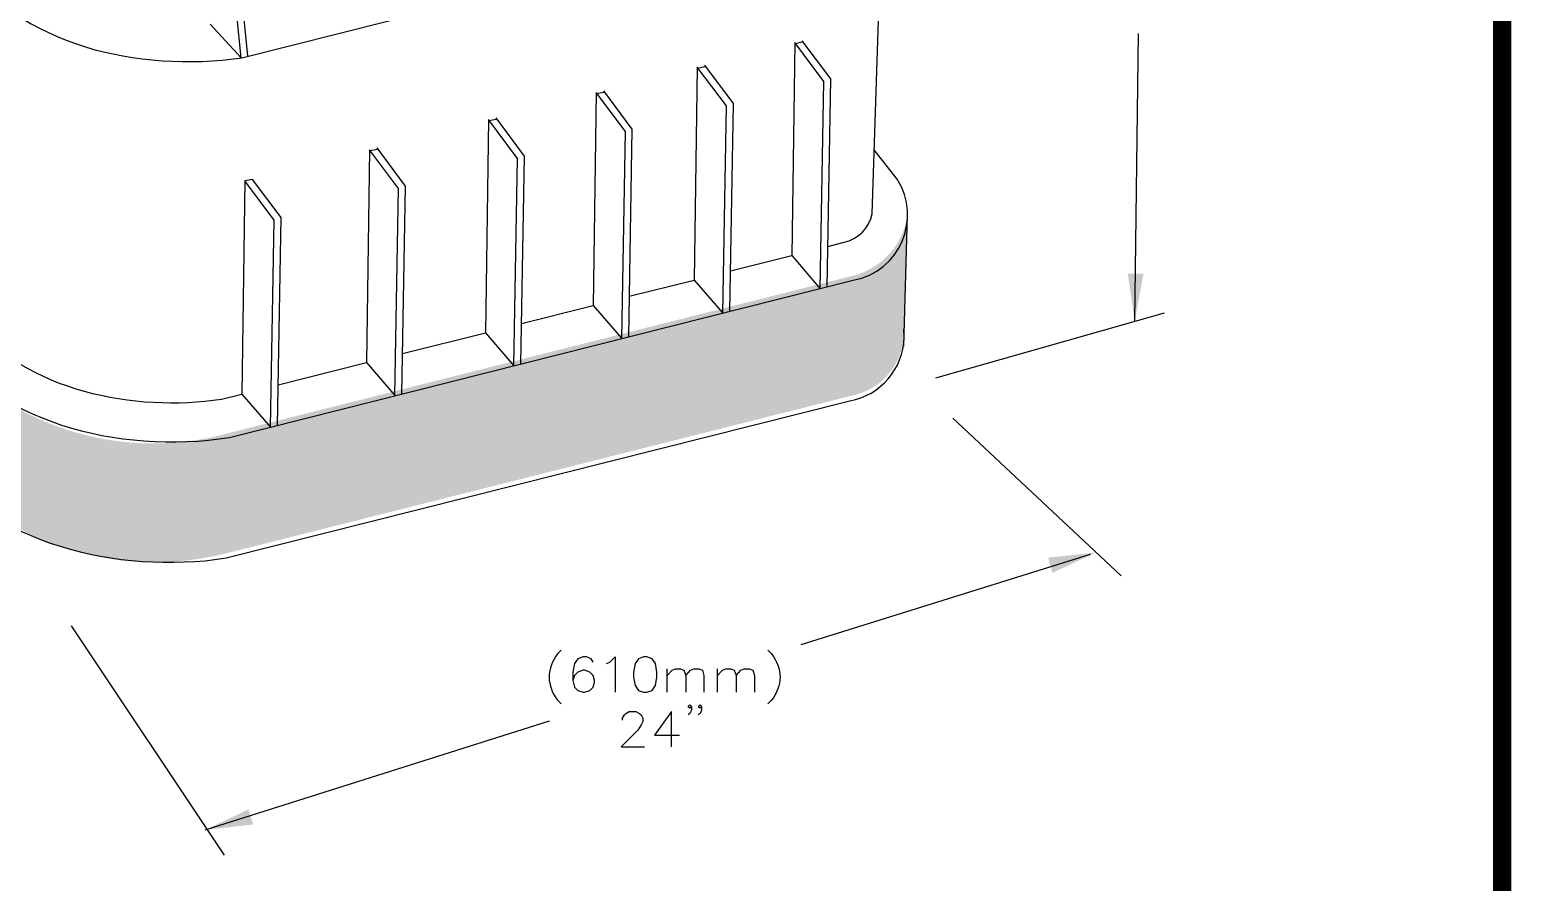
# Paper-space layout 'A-telMax Details' of a CAD drawing. Header units: metres. Extents: x 0 to 2556, y -256 to 559.
# Drawn here: x 499.9 to 581.3, y 55.4 to 102.2 of the extents above; entities that cross this region are included whole.
import ezdxf

# ---------------------------------------------------------------- set-up
doc = ezdxf.new("R2010")
doc.units = ezdxf.units.M
doc.header["$LTSCALE"] = 10
doc.header["$MEASUREMENT"] = 0
doc.layers.add('Details Drawings', color=7, linetype='Continuous')

# ---------------------------------------------------------------- blocks, each defined once
blk = doc.blocks.new('dGLB24x36')
blk.add_wipeout([(0, 0), (0.033, 136.083), (3.452, 143.492), (11.75, 146.933), (123.6, 146.933), (131.903, 143.519), (135.3, 135.667), (135.283, 10.817), (131.88, 3.409), (124.467, 0.017)])
h = blk.add_hatch(color=9)
h.dxf.hatch_style = 1
h.paths.add_polyline_path([(99.492, 52.05, 0.357086), (102.475, 55.5), (102.651, 61.996, -0.306292), (99.675, 58.667), (65.425, 50.033, -0.328215), (48.392, 56.417), (32.792, 80.333), (32.657, 81.19), (32.492, 74.8, 0.231366), (32.625, 73.717), (48.025, 50.067, 0.317862), (65.242, 43.417)])
at = {"const_width": 1, "flags": 128}
blk.add_lwpolyline([(135.283, 10.817), (135.317, 11.7), (135.317, 135.233), (135.283, 136.1, 0.373949), (124.483, 146.9), (123.6, 146.933), (11.75, 146.933), (10.867, 146.9, 0.369351), (0.033, 136.083), (0, 135.2), (0, 0), (123.583, 0), (124.467, 0.017, 0.37128)], format="xyb", close=True, dxfattribs=at)
at = {"color": 7, "lineweight": 25}
blk.add_lwpolyline([(65.033, 70.5), (66.117, 70.633), (98.55, 78.817, 0.529912), (100.85, 84.067), (99.667, 85.55)], format="xyb", dxfattribs=at)
for points in [[(100.717, 62.067), (101.383, 82.217)], [(64.367, 72.483), (66.067, 70.633), (64.933, 81.9)], [(66.433, 70.717), (65.317, 81.933)], [(115.333, 71.967), (115.133, 56.167)], [(96.5, 71.417), (96.933, 71.517)], [(98.25, 58.05), (98.45, 69.467), (96.883, 71.567)], [(91.117, 70.067), (91.55, 70.15)], [(92.9, 56.7), (93.1, 68.117), (91.533, 70.217)], [(85.583, 68.667), (86, 68.75)], [(87.35, 55.3), (87.55, 66.717), (85.983, 68.817)], [(79.667, 67.183), (80.083, 67.267)], [(81.433, 53.817), (81.633, 65.233), (80.067, 67.333)], [(73.133, 65.533), (73.55, 65.617)], [(74.9, 52.167), (75.1, 63.583), (73.533, 65.683)], [(102.1, 63.967), (100.833, 65.567)], [(68.067, 50.45), (68.267, 61.867), (66.7, 63.95), (66.283, 63.867)], [(102.45, 54.8), (102.667, 62)], [(98.283, 60.267), (99.183, 60.5)], [(92.933, 58.933), (96.3, 59.767)], [(64.283, 49.633), (65.433, 49.783), (99.683, 58.417)], [(87.383, 57.533), (90.95, 58.417)], [(81.467, 56.033), (85.4, 57.033)], [(104.217, 53.05), (116.767, 56.633)], [(74.933, 54.4), (79.483, 55.533)], [(102.483, 55.25), (102.467, 55.75)], [(68.1, 52.667), (72.95, 53.9)], [(65, 51.883), (66.117, 52.167)], [(64.1, 43.017), (65.25, 43.167), (99.5, 51.8)], [(105.15, 50.85), (114.4, 42.183)], [(96.817, 38.417), (112.717, 43.383)], [(56.733, 39.433), (65.133, 26.85)], [(83.65, 38.1), (83.467, 37.917)], [(85.4, 37.45), (85.3, 37.633), (85.033, 37.733), (84.85, 37.733), (84.567, 37.633), (84.383, 37.367), (84.283, 36.9), (84.283, 36.433), (84.383, 36.067), (84.567, 35.883), (84.85, 35.8), (84.933, 35.8), (85.217, 35.883), (85.4, 36.067), (85.483, 36.35), (85.483, 36.433), (85.4, 36.717), (85.217, 36.9), (84.933, 37), (84.85, 37), (84.567, 36.9), (84.383, 36.717), (84.283, 36.433)], [(86.133, 37.367), (86.317, 37.45), (86.6, 37.733), (86.6, 35.8)], [(95, 38.1), (95.183, 37.917)], [(89.467, 35.8), (89.467, 37.083)], [(89.467, 36.717), (89.733, 37), (89.917, 37.083), (90.2, 37.083), (90.383, 37), (90.483, 36.717), (90.483, 35.8)], [(90.483, 36.717), (90.75, 37), (90.933, 37.083), (91.217, 37.083), (91.4, 37), (91.483, 36.717), (91.483, 35.8)], [(92.233, 35.8), (92.233, 37.083)], [(92.233, 36.717), (92.5, 37), (92.683, 37.083), (92.967, 37.083), (93.15, 37), (93.25, 36.717), (93.25, 35.8)], [(93.25, 36.717), (93.517, 37), (93.7, 37.083), (93.983, 37.083), (94.167, 37), (94.267, 36.717), (94.267, 35.8)], [(83.467, 35.333), (83.65, 35.15)], [(90.8, 35), (90.717, 34.917), (90.617, 35), (90.717, 35.1), (90.8, 35), (90.8, 34.817), (90.717, 34.633), (90.617, 34.55)], [(91.35, 35), (91.267, 34.917), (91.167, 35), (91.267, 35.1), (91.35, 35), (91.35, 34.817), (91.267, 34.633), (91.167, 34.55)], [(95.183, 35.333), (95, 35.15)], [(64.1, 28.233), (83, 34.217)], [(87.017, 34.267), (87.017, 34.367), (87.117, 34.55), (87.2, 34.633), (87.383, 34.733), (87.75, 34.733), (87.95, 34.633), (88.033, 34.55), (88.133, 34.367), (88.133, 34.183), (88.033, 34), (87.85, 33.717), (86.933, 32.8), (88.217, 32.8)], [(89.7, 32.8), (89.7, 34.733), (88.767, 33.433), (90.15, 33.433)]]:
    blk.add_lwpolyline(points, dxfattribs=at)
for points in [[(96.3, 59.767), (97.867, 57.95), (98.067, 69.333), (96.467, 71.467)], [(90.95, 58.417), (92.517, 56.6), (92.717, 67.983), (91.117, 70.117)], [(85.4, 57.033), (86.967, 55.217), (87.167, 66.583), (85.567, 68.717)], [(79.483, 55.533), (81.05, 53.717), (81.25, 65.1), (79.65, 67.233)], [(72.95, 53.9), (74.517, 52.083), (74.717, 63.45), (73.117, 65.583)], [(66.117, 52.167), (67.683, 50.35), (67.883, 61.717), (66.283, 63.867)], [(88.167, 37.733), (87.883, 37.633), (87.7, 37.367), (87.617, 36.9), (87.617, 36.617), (87.7, 36.167), (87.883, 35.883), (88.167, 35.8), (88.35, 35.8), (88.633, 35.883), (88.817, 36.167), (88.9, 36.617), (88.9, 36.9), (88.817, 37.367), (88.633, 37.633), (88.35, 37.733)]]:
    blk.add_lwpolyline(points, close=True, dxfattribs=at)
for points in [[(49.8, 76.933), (53.149, 71.774), (59.151, 70.005), (65.033, 70.5)], [(99.683, 58.417), (102.224, 58.868), (103.481, 61.801), (102.1, 63.967)], [(99.183, 60.5), (99.938, 60.665), (100.583, 61.299), (100.717, 62.067)], [(48.083, 56.65), (51.659, 51.122), (57.932, 49.066), (64.283, 49.633)], [(51.05, 56.217), (54.351, 52.325), (60.163, 51.178), (65, 51.883)], [(99.5, 51.8), (101.17, 52.084), (102.425, 53.564), (102.483, 55.25)], [(48.033, 49.817), (51.462, 44.394), (57.984, 42.477), (64.1, 43.017)], [(83.467, 37.917), (82.825, 37.126), (82.825, 36.124), (83.467, 35.333)], [(95.183, 37.917), (95.822, 37.067), (95.822, 36.183), (95.183, 35.333)]]:
    blk.add_open_spline(points, degree=3, dxfattribs=at)
at = {"color": 7, "lineweight": 25, "transparency": 33554559}
for points in [[(115.617, 58.767), (115.133, 56.167), (114.75, 58.783)], [(110.383, 43.183), (113, 43.467), (110.617, 42.35)], [(66.733, 28.533), (64.1, 28.233), (66.483, 29.367)]]:
    blk.add_solid(points, dxfattribs=at)

psp = doc.layouts.new('A-telMax Details')

# ---------------------------------------------------------------- block references
at = {"layer": 'Details Drawings'}
psp.add_blockref('dGLB24x36', (445.448, 30.045), dxfattribs=at)

doc.saveas('drawing.dxf')
